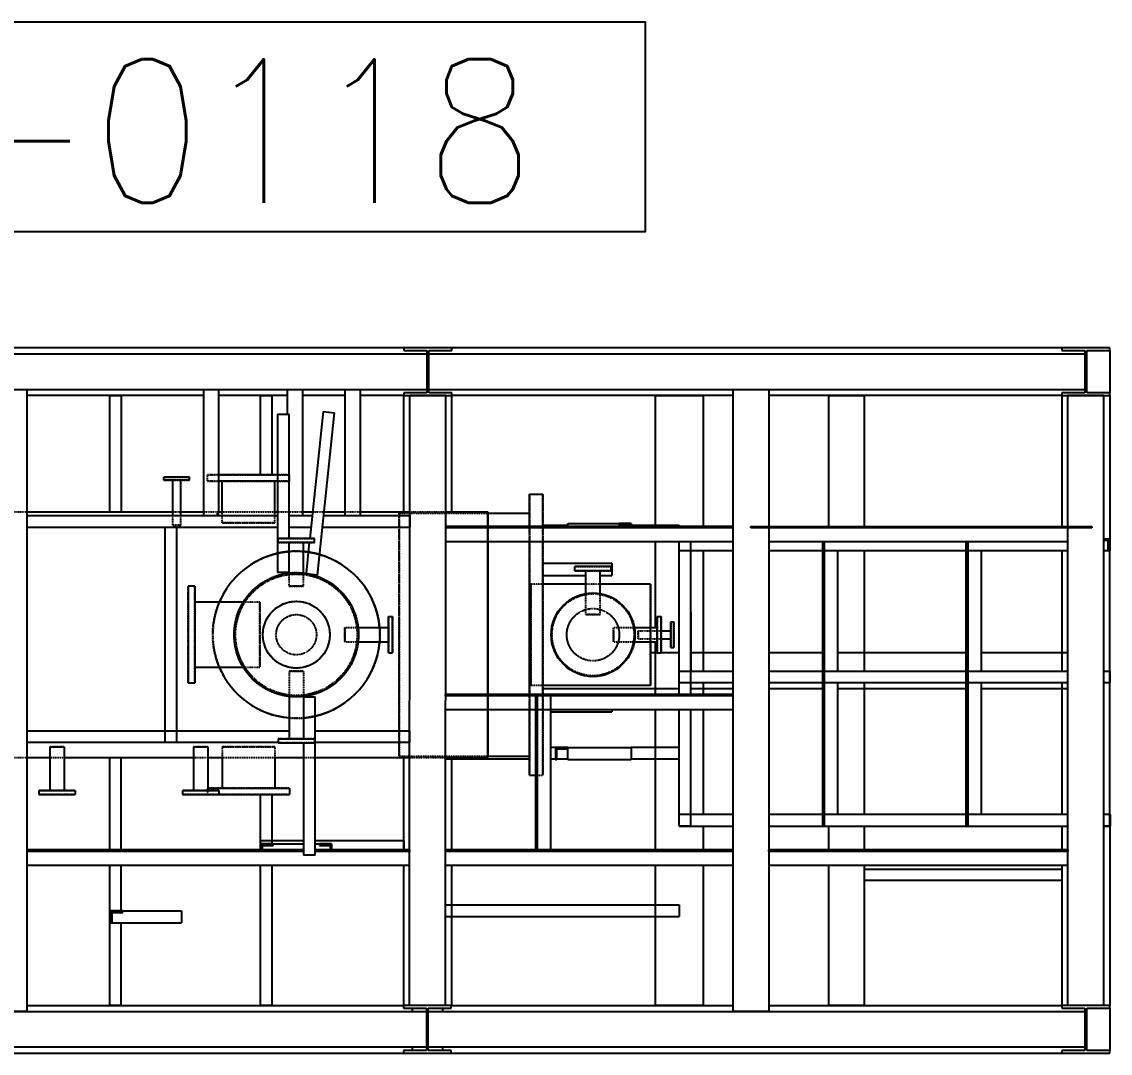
# Model space of a CAD drawing. Header units: inches. Extents: x 9 to 553326, y 5 to 186380.
# Drawn here: x 184917 to 189466, y 87870 to 92183 of the extents above; entities that cross this region are included whole.
import ezdxf

# ---------------------------------------------------------------- set-up
doc = ezdxf.new("R2010")
doc.units = ezdxf.units.IN
doc.header["$MEASUREMENT"] = 0
doc.linetypes.add('CABLEROUTEALL-EMBED 1_DWG$0$HIDDEN2', pattern=[0.1875, 0.125, -0.0625])
doc.layers.add('_Auto', color=7, linetype='Continuous')
doc.layers.add('CABLEROUTEALL-EMBED 1_DWG$0$DwgTemplate', color=7, linetype='Continuous')
doc.styles.add('HZTXT', font='txt_qlt.shx', dxfattribs={"width": 0.7, "bigfont": 'hztxt.shx'})

msp = doc.modelspace()

# ---------------------------------------------------------------- linework, layer by layer
at = {"layer": '_Auto', "color": 7, "linetype": 'Continuous'}
msp.add_lwpolyline([(182688.4, 92182.1), (187522.8, 92182.9), (187522.8, 91305), (182688.4, 91304.2)], close=True, dxfattribs=at)
at = {"layer": 'CABLEROUTEALL-EMBED 1_DWG$0$DwgTemplate', "color": 252, "linetype": 'Continuous'}
for p, q in [((181968.9, 90795.1), (189364.1, 90795.1)), ((186514.2, 90820.1), (182064.9, 90820.1)), ((186514.2, 90820.1), (186514.2, 90808.1)), ((186714.2, 90820.1), (186514.2, 90820.1)), ((186514.2, 90808.1), (186610.2, 90808.1)), ((186610.2, 90808.1), (186610.2, 90632.1)), ((186618.2, 90632.1), (186618.2, 90808.1)), ((186618.2, 90808.1), (186714.2, 90808.1)), ((189264.1, 90820.1), (186714.2, 90820.1)), ((186714.2, 90808.1), (186714.2, 90820.1)), ((189464.1, 90820.1), (189264.1, 90820.1)), ((189264.1, 90820.1), (189264.1, 90808.1)), ((189264.1, 90808.1), (189360.1, 90808.1)), ((189360.1, 90808.1), (189360.1, 90632.1)), ((189364.1, 90645.1), (189364.1, 90795.1)), ((189368.1, 90632.1), (189368.1, 90808.1)), ((189368.1, 90808.1), (189464.1, 90808.1)), ((189464.1, 90808.1), (189464.1, 90820.1)), ((189464.1, 90808.1), (189464.1, 90632.1)), ((181968.9, 90645.1), (189364.1, 90645.1)), ((184789.6, 90645.1), (184939.6, 90645.1)), ((184939.6, 88045.4), (184939.6, 90645.1)), ((185676.9, 90620.1), (184939.6, 90620.1)), ((185284.5, 90134.2), (185284.5, 90620.1)), ((185284.5, 90620.1), (185332.5, 90620.1)), ((185332.5, 90620.1), (185332.5, 90134.2)), ((185676.9, 90645.1), (185676.9, 90118.2)), ((185739.9, 90645.1), (185739.9, 90133.2)), ((186026.9, 90620.1), (185739.9, 90620.1)), ((185914.5, 90288.6), (185914.5, 90620.1)), ((185914.5, 90620.1), (185962.5, 90620.1)), ((185962.5, 90620.1), (185962.5, 90288.6)), ((186026.9, 90645.1), (186026.9, 90542.3)), ((186089.8, 90645.1), (186089.8, 90118.2)), ((186269, 90620.1), (186089.8, 90620.1)), ((186269, 90118.2), (186269, 90645.1)), ((186332, 90118.2), (186332, 90645.1)), ((186514.2, 90620.1), (186332, 90620.1)), ((186610.2, 90632.1), (186514.2, 90632.1)), ((186514.2, 90632.1), (186514.2, 90620.1)), ((186514.2, 90620.1), (186714.2, 90620.1)), ((186514.4, 90134.2), (186514.4, 90620.1)), ((186537.2, 88070.4), (186539.2, 90620.1)), ((186689.1, 90620.1), (186539.2, 90620.1)), ((186714.2, 90632.1), (186618.2, 90632.1)), ((186687.2, 88070.4), (186689.1, 90620.1)), ((186714.2, 90620.1), (186714.2, 90632.1)), ((186714.2, 90620.1), (186714.4, 90620.1)), ((187889.2, 90620.1), (186714.2, 90620.1)), ((186714.4, 90134.2), (186714.4, 90620.1)), ((187564.3, 90620.1), (187564.3, 90073.2)), ((187564.3, 90620.1), (187764.3, 90620.1)), ((187764.3, 90620.1), (187764.3, 90073.2)), ((187889.2, 90645.1), (188039.2, 90645.1)), ((187889.2, 90645.1), (187889.2, 88045.4)), ((188039.2, 90645.1), (188039.2, 88045.4)), ((189264.1, 90620.1), (188039.2, 90620.1)), ((188289.2, 90073.2), (188289.2, 90620.1)), ((188289.2, 90620.1), (188439.2, 90620.1)), ((188439.2, 90073.2), (188439.2, 90620.1)), ((189264.1, 90632.1), (189264.1, 90620.1)), ((189360.1, 90632.1), (189264.1, 90632.1)), ((189264.1, 90620.1), (189464.1, 90620.1)), ((189264.1, 90620.1), (189264.1, 90073.2)), ((189439.1, 90620.1), (189289.1, 90620.1)), ((189289.1, 88070.4), (189289.1, 90620.1)), ((189464.1, 90632.1), (189368.1, 90632.1)), ((189439.1, 88070.4), (189439.1, 90620.1)), ((189464.1, 90620.1), (189464.1, 90632.1)), ((189464.1, 90620.1), (189464.1, 90020.2)), ((185986.3, 90542.3), (185986.3, 89880.2)), ((185986.3, 90542.3), (186034.3, 90542.3)), ((186034.3, 90022.7), (186034.3, 90542.3)), ((186176, 90553.6), (186120.6, 90022.7)), ((186152.9, 89869.6), (186223.7, 90548.6)), ((186176, 90553.6), (186223.7, 90548.6)), ((185986.3, 90288.6), (185739.9, 90288.6)), ((185986.3, 90288.6), (185739.9, 90288.6)), ((185618.5, 90278.6), (185510.5, 90278.6)), ((185510.5, 90265.9), (185510.5, 90278.6)), ((185618.5, 90278.6), (185510.5, 90278.6)), ((185510.5, 90265.9), (185510.5, 90278.6)), ((185618.5, 90265.9), (185510.5, 90265.9)), ((185618.5, 90265.9), (185510.5, 90265.9)), ((185547.8, 90118.2), (185547.8, 90265.9)), ((185547.8, 90118.2), (185547.8, 90265.9)), ((185581.2, 90118.2), (185581.2, 90265.9)), ((185581.2, 90118.2), (185581.2, 90265.9)), ((185618.5, 90265.9), (185618.5, 90278.6)), ((185618.5, 90265.9), (185618.5, 90278.6)), ((185986.3, 90261.6), (185739.9, 90261.6)), ((185986.3, 90261.6), (185739.9, 90261.6)), ((185754.9, 90134.2), (185754.9, 90261.6)), ((185754.9, 90134.2), (185754.9, 90261.6)), ((185974, 90134.2), (185974, 90261.6)), ((185974, 90134.2), (185974, 90261.6)), ((187038.8, 90073.2), (187038.8, 90207.6)), ((187038.8, 90207.6), (187094.3, 90207.6)), ((187038.8, 90073.2), (187038.8, 90207.6)), ((187038.8, 90207.6), (187094.3, 90207.6)), ((187094.3, 90073.2), (187094.3, 90207.6)), ((187094.3, 90073.2), (187094.3, 90207.6)), ((184939.6, 90134.2), (185547.8, 90134.2)), ((184939.6, 90070.2), (184939.6, 90118.2)), ((184939.6, 90118.2), (185986.3, 90118.2)), ((185581.2, 90134.2), (185676.9, 90134.2)), ((185739.9, 90133.2), (185733.9, 90133.2)), ((185733.9, 90133.2), (185733.9, 90118.2)), ((185739.9, 90134.2), (185754.9, 90134.2)), ((185739.9, 90118.2), (185739.9, 90133.2)), ((185974, 90134.2), (185986.3, 90134.2)), ((186034.3, 90118.2), (186130.6, 90118.2)), ((186089.8, 90134.2), (186132.2, 90134.2)), ((186178.8, 90118.2), (186538.8, 90118.2)), ((186180.5, 90134.2), (186269, 90134.2)), ((186332, 90134.2), (186538.8, 90134.2)), ((186538.8, 90118.2), (186538.7, 90070.2)), ((186688.8, 90134.2), (186864.4, 90134.2)), ((186864.4, 90134.2), (186864.4, 90073.2)), ((186864.4, 90073.2), (186864.4, 90134.2)), ((186864.4, 90128.2), (187038.8, 90128.2)), ((186864.4, 90128.2), (187038.8, 90128.2)), ((184939.6, 90070.2), (185986.3, 90070.2)), ((185516.5, 90070.2), (185564.5, 90070.2)), ((185516.5, 89170.3), (185516.5, 90070.2)), ((185564.5, 89170.3), (185564.5, 90070.2)), ((186034.3, 90070.2), (186125.6, 90070.2)), ((186173.8, 90070.2), (186538.7, 90070.2)), ((187889.2, 90073.2), (186688.7, 90073.2)), ((186688.7, 90067.2), (186688.7, 90073.2)), ((187889.2, 90067.2), (186688.7, 90067.2)), ((187094.3, 90078.2), (187198.6, 90078.2)), ((187198.6, 90085.6), (187464.3, 90085.6)), ((187198.6, 90073.2), (187198.6, 90085.6)), ((187463.7, 90085.6), (187412.9, 90085.6)), ((187412.9, 90085.6), (187412.9, 90073.2)), ((187419.3, 90079.2), (187463.7, 90079.2)), ((187419.3, 90073.2), (187419.3, 90079.2)), ((187463.7, 90079.2), (187463.7, 90085.6)), ((187464.3, 90085.6), (187464.3, 90073.2)), ((187464.3, 90078.2), (187664.3, 90078.2)), ((187664.3, 90078.2), (187664.3, 90073.2)), ((187889.2, 90073.2), (187889.2, 90067.2)), ((187964.2, 90073.2), (189389.1, 90073.2)), ((187964.2, 90067.2), (187964.2, 90073.2)), ((189389.1, 90067.2), (187964.2, 90067.2)), ((189389.1, 90073.2), (189389.1, 90067.2)), ((186064.5, 90022.7), (185988.3, 90022.7)), ((185988.3, 90005.2), (185988.3, 90022.7)), ((186064.5, 90022.7), (185988.3, 90022.7)), ((185988.3, 90005.2), (185988.3, 90022.7)), ((186140.6, 90022.7), (186064.5, 90022.7)), ((186140.6, 90022.7), (186064.5, 90022.7)), ((186140.6, 90005.2), (186140.6, 90022.7)), ((186140.6, 90005.2), (186140.6, 90022.7)), ((189439.1, 90020.2), (189464.1, 90020.2)), ((189464.1, 90020.2), (189439.1, 90020.2)), ((189463.4, 90020.2), (189439.1, 90020.2)), ((189463.4, 90020.2), (189463.4, 89972.2)), ((189464.1, 88820.3), (189464.1, 90020.2)), ((189464.1, 89972.2), (189464.1, 90020.2)), ((186064.5, 90005.2), (185988.3, 90005.2)), ((186064.5, 90005.2), (185988.3, 90005.2)), ((186034.3, 89878.5), (186034.3, 90005.2)), ((186034.3, 89878.5), (186034.3, 90005.2)), ((186140.6, 90005.2), (186064.5, 90005.2)), ((186140.6, 90005.2), (186064.5, 90005.2)), ((186094.6, 89878.5), (186094.6, 90005.2)), ((186094.6, 89878.5), (186094.6, 90005.2)), ((186118.8, 90005.2), (186105.4, 89877)), ((186688.7, 90010.2), (187889.2, 90010.2)), ((186864.4, 90010.2), (186864.4, 89370.3)), ((186864.4, 89370.3), (186864.4, 90010.2)), ((187038.8, 89620.2), (187038.8, 90010.2)), ((187038.8, 89620.2), (187038.8, 90010.2)), ((187094.3, 89620.2), (187094.3, 90010.2)), ((187094.3, 89620.2), (187094.3, 90010.2)), ((187564.3, 90010.2), (187564.3, 89650.4)), ((187664.3, 89370.3), (187664.3, 90010.2)), ((187664.3, 89972.2), (187664.3, 90010.2)), ((187664.3, 89972.2), (187889.2, 89972.2)), ((187712.3, 90010.2), (187712.3, 89370.3)), ((187764.3, 89972.2), (187764.3, 89468.3)), ((188039.2, 90010.2), (189289.1, 90010.2)), ((188039.2, 89972.2), (189289.1, 89972.2)), ((188264.2, 88820.3), (188264.2, 90010.2)), ((188270.2, 90010.2), (188270.2, 88820.3)), ((188327.2, 89468.3), (188327.2, 89972.2)), ((188439.2, 89468.3), (188439.2, 89972.2)), ((188864.1, 88820.3), (188864.1, 90010.2)), ((188870.1, 90010.2), (188870.1, 88820.3)), ((188927.1, 89468.3), (188927.1, 89972.2)), ((189264.1, 89972.2), (189264.1, 89468.3)), ((189439.1, 90014.9), (189455.6, 90014.9)), ((189439.1, 89972.2), (189463.4, 89972.2)), ((189455.6, 90014.9), (189455.6, 89972.2)), ((189455.6, 89972.2), (189464.1, 89972.2)), ((186034.3, 89880.2), (185986.3, 89880.2)), ((187094.3, 89918.8), (187383.3, 89918.8)), ((187304.3, 89905.2), (187228.1, 89905.2)), ((187228.1, 89887.7), (187228.1, 89905.2)), ((187304.3, 89905.2), (187228.1, 89905.2)), ((187228.1, 89887.7), (187228.1, 89905.2)), ((187304.3, 89887.7), (187228.1, 89887.7)), ((187304.3, 89887.7), (187228.1, 89887.7)), ((187274.2, 89792.6), (187274.2, 89887.7)), ((187274.2, 89792.6), (187274.2, 89887.7)), ((187380.5, 89905.2), (187304.3, 89905.2)), ((187380.5, 89905.2), (187304.3, 89905.2)), ((187380.5, 89887.7), (187304.3, 89887.7)), ((187380.5, 89887.7), (187304.3, 89887.7)), ((187334.5, 89792.6), (187334.5, 89887.7)), ((187334.5, 89792.6), (187334.5, 89887.7)), ((187380.5, 89887.7), (187380.5, 89905.2)), ((187380.5, 89887.7), (187380.5, 89905.2)), ((187383.3, 89918.8), (187383.3, 89868)), ((186152.9, 89869.6), (186129.1, 89872.1)), ((187094.3, 89868), (187274.2, 89868)), ((187334.5, 89868), (187383.3, 89868)), ((185612, 89823.4), (185612, 89620.2)), ((185640.7, 89823.4), (185612, 89823.4)), ((185612, 89823.4), (185612, 89620.2)), ((185640.7, 89823.4), (185612, 89823.4)), ((185640.7, 89823.4), (185640.7, 89620.2)), ((185640.7, 89823.4), (185640.7, 89620.2)), ((187274.2, 89832.2), (187094.3, 89832.2)), ((187544.3, 89832.2), (187334.5, 89832.2)), ((187544.3, 89832.2), (187544.3, 89650.4)), ((187544.3, 89832.2), (187544.3, 89650.4)), ((185843.2, 89756.8), (185640.7, 89756.8)), ((185843.2, 89756.8), (185640.7, 89756.8)), ((187662.9, 89716), (187662.9, 89450.3)), ((187662.9, 89716), (187664.3, 89716)), ((187712.3, 89716), (187713.7, 89716)), ((187713.7, 89716), (187713.7, 89468.3)), ((186449.4, 89620.2), (186449.4, 89696.4)), ((186449.4, 89696.4), (186466.9, 89696.4)), ((186449.4, 89620.2), (186449.4, 89696.4)), ((186449.4, 89696.4), (186466.9, 89696.4)), ((186466.9, 89620.2), (186466.9, 89696.4)), ((186466.9, 89620.2), (186466.9, 89696.4)), ((187571.7, 89620.3), (187571.7, 89696.5)), ((187571.7, 89696.5), (187589.3, 89696.5)), ((187571.7, 89620.3), (187571.7, 89696.5)), ((187571.7, 89696.5), (187589.3, 89696.5)), ((187589.3, 89620.3), (187589.3, 89696.5)), ((187589.3, 89620.3), (187589.3, 89696.5)), ((187630, 89566.3), (187630, 89674.2)), ((187630, 89674.2), (187642.7, 89674.2)), ((187630, 89566.3), (187630, 89674.2)), ((187630, 89674.2), (187642.7, 89674.2)), ((187642.7, 89566.3), (187642.7, 89674.2)), ((187642.7, 89566.3), (187642.7, 89674.2)), ((185612, 89620.2), (185612, 89417.1)), ((185612, 89620.2), (185612, 89417.1)), ((185640.7, 89620.2), (185640.7, 89417.1)), ((185640.7, 89620.2), (185640.7, 89417.1)), ((186322.7, 89650.4), (186449.4, 89650.4)), ((186322.7, 89650.4), (186449.4, 89650.4)), ((186449.4, 89544.1), (186449.4, 89620.2)), ((186449.4, 89544.1), (186449.4, 89620.2)), ((186466.9, 89544.1), (186466.9, 89620.2)), ((186466.9, 89544.1), (186466.9, 89620.2)), ((187038.8, 89370.3), (187038.8, 89620.2)), ((187038.8, 89370.3), (187038.8, 89620.2)), ((187094.3, 89370.3), (187094.3, 89620.2)), ((187094.3, 89370.3), (187094.3, 89620.2)), ((187476.7, 89650.4), (187571.7, 89650.4)), ((187476.7, 89650.4), (187571.7, 89650.4)), ((187571.7, 89544.1), (187571.7, 89620.3)), ((187571.7, 89544.1), (187571.7, 89620.3)), ((187589.3, 89636.9), (187630, 89636.9)), ((187589.3, 89636.9), (187630, 89636.9)), ((187589.3, 89544.1), (187589.3, 89620.3)), ((187589.3, 89544.1), (187589.3, 89620.3)), ((186322.7, 89590.1), (186449.4, 89590.1)), ((186322.7, 89590.1), (186449.4, 89590.1)), ((187476.7, 89590.1), (187571.7, 89590.1)), ((187476.7, 89590.1), (187571.7, 89590.1)), ((187544.3, 89590.1), (187544.3, 89408.3)), ((187544.3, 89590.1), (187544.3, 89408.3)), ((187564.3, 89590.1), (187564.3, 89370.3)), ((187589.3, 89603.5), (187630, 89603.5)), ((187589.3, 89603.5), (187630, 89603.5)), ((187630, 89566.3), (187642.7, 89566.3)), ((187630, 89566.3), (187642.7, 89566.3)), ((186449.4, 89544.1), (186466.9, 89544.1)), ((186449.4, 89544.1), (186466.9, 89544.1)), ((187544.3, 89545.3), (187571.7, 89545.3)), ((187571.7, 89544.1), (187589.3, 89544.1)), ((187571.7, 89544.1), (187589.3, 89544.1)), ((187589.3, 89545.3), (187662.9, 89545.3)), ((187713.7, 89545.3), (187889.2, 89545.3)), ((188039.2, 89545.3), (188264.2, 89545.3)), ((188327.2, 89545.3), (188864.1, 89545.3)), ((188927.1, 89545.3), (189289.1, 89545.3)), ((185843.2, 89483.7), (185640.7, 89483.7)), ((185843.2, 89483.7), (185640.7, 89483.7)), ((187662.9, 89501.7), (187662.9, 89495.3)), ((187664.3, 89501.7), (187662.9, 89501.7)), ((187662.9, 89495.3), (187664.3, 89495.3)), ((187713.7, 89501.7), (187712.3, 89501.7)), ((187713.7, 89468.3), (187713.7, 89501.7)), ((187664.3, 89450.3), (187662.9, 89450.3)), ((187664.3, 89420.3), (187664.3, 89468.3)), ((187664.3, 89468.3), (187889.2, 89468.3)), ((188039.2, 89468.3), (189289.1, 89468.3)), ((189439.1, 89468.3), (189464.1, 89468.3)), ((189464.1, 89468.3), (189464.1, 89420.3)), ((185640.7, 89417.1), (185612, 89417.1)), ((185640.7, 89417.1), (185612, 89417.1)), ((187544.3, 89408.3), (187094.3, 89408.3)), ((187094.3, 89395.3), (187664.3, 89395.3)), ((187664.3, 89420.3), (187889.2, 89420.3)), ((187712.3, 89395.3), (187889.2, 89395.3)), ((187764.3, 89420.3), (187764.3, 89370.3)), ((188039.2, 89420.3), (189289.1, 89420.3)), ((188039.2, 89395.3), (188264.2, 89395.3)), ((188327.2, 88868.3), (188327.2, 89420.3)), ((188327.2, 89395.3), (188864.1, 89395.3)), ((188439.2, 88868.3), (188439.2, 89420.3)), ((188927.1, 88868.3), (188927.1, 89420.3)), ((188927.1, 89395.3), (189289.1, 89395.3)), ((189264.1, 89420.3), (189264.1, 88868.3)), ((189439.1, 89420.3), (189464.1, 89420.3)), ((186034.3, 89362), (186034.3, 89185.3)), ((186034.3, 89362), (186034.3, 89185.3)), ((186094.6, 89362), (186094.6, 89185.3)), ((186094.6, 89362), (186094.6, 89185.3)), ((186094.6, 89360.3), (186142.6, 89360.3)), ((186142.6, 88698.2), (186142.6, 89360.3)), ((186688.2, 89364.3), (186688.2, 89370.3)), ((187889.2, 89370.3), (186688.2, 89370.3)), ((187889.2, 89364.3), (186688.2, 89364.3)), ((187064.7, 88720.3), (187065, 89370.3)), ((187065, 89370.3), (187071, 89370.3)), ((187071, 89370.3), (187070.7, 88720.3)), ((187127.7, 88720.3), (187128, 89364.3)), ((187889.2, 89370.3), (187889.2, 89364.3)), ((186688.1, 89307.3), (187065, 89307.3)), ((186864.4, 89307.3), (186864.4, 89106.3)), ((186864.4, 89106.3), (186864.4, 89307.3)), ((187038.8, 89032.9), (187038.8, 89307.3)), ((187038.8, 89032.9), (187038.8, 89307.3)), ((187071, 89307.3), (187889.2, 89307.3)), ((187128, 89298.1), (187383.3, 89298.1)), ((187383.3, 89307.3), (187383.3, 89298.1)), ((187564.3, 89307.3), (187564.3, 88720.3)), ((187664.3, 88820.3), (187664.3, 89307.3)), ((187712.3, 89307.3), (187712.3, 88820.3)), ((187764.3, 89307.3), (187764.3, 88868.3)), ((184939.6, 89170.3), (184939.6, 89218.3)), ((184939.6, 89218.3), (186034.3, 89218.3)), ((186142.6, 89218.3), (186538.1, 89218.3)), ((186538.1, 89218.3), (186538.1, 89170.3)), ((185988.3, 89170.3), (184939.6, 89170.3)), ((185034.4, 89151.8), (185094.7, 89151.8)), ((185034.4, 89151.8), (185034.4, 88969.4)), ((185034.4, 89151.8), (185094.7, 89151.8)), ((185034.4, 89151.8), (185034.4, 88969.4)), ((185094.7, 89151.8), (185094.7, 88969.4)), ((185094.7, 89151.8), (185094.7, 88969.4)), ((185564.5, 89170.3), (185516.5, 89170.3)), ((185634.3, 89151.8), (185694.7, 89151.8)), ((185634.3, 89151.8), (185634.3, 88969.4)), ((185634.3, 89151.8), (185694.7, 89151.8)), ((185634.3, 89151.8), (185634.3, 88969.4)), ((185694.7, 89151.8), (185694.7, 88969.4)), ((185694.7, 89151.8), (185694.7, 88969.4)), ((185988.3, 89185.3), (186064.5, 89185.3)), ((185988.3, 89185.3), (185988.3, 89167.8)), ((185988.3, 89185.3), (186064.5, 89185.3)), ((185988.3, 89185.3), (185988.3, 89167.8)), ((185988.3, 89167.8), (186064.5, 89167.8)), ((185988.3, 89167.8), (186064.5, 89167.8)), ((186064.5, 89185.3), (186140.6, 89185.3)), ((186064.5, 89185.3), (186140.6, 89185.3)), ((186064.5, 89167.8), (186140.6, 89167.8)), ((186064.5, 89167.8), (186140.6, 89167.8)), ((186094.6, 89167.8), (186094.6, 88698.2)), ((186140.6, 89185.3), (186140.6, 89167.8)), ((186140.6, 89185.3), (186140.6, 89167.8)), ((186538.1, 89170.3), (186142.6, 89170.3)), ((184939.6, 89106.3), (185034.4, 89106.3)), ((185094.7, 89106.3), (185634.3, 89106.3)), ((185284.5, 88720.3), (185284.5, 89106.3)), ((185332.5, 88720.3), (185332.5, 89106.3)), ((185694.7, 89106.3), (185754.9, 89106.3)), ((185754.9, 89106.3), (185754.9, 88978.9)), ((185754.9, 89106.3), (185754.9, 88978.9)), ((185974, 89106.3), (186094.6, 89106.3)), ((185974, 89106.3), (185974, 88978.9)), ((185974, 89106.3), (185974, 88978.9)), ((186142.6, 89106.3), (186538, 89106.3)), ((186514.4, 88720.3), (186514.4, 89106.3)), ((186688, 89106.3), (186864.4, 89106.3)), ((186714.4, 88720.3), (186714.4, 89106.3)), ((186864.4, 89112.3), (187038.8, 89112.3)), ((186864.4, 89112.3), (187038.8, 89112.3)), ((187147.3, 89148.3), (187127.9, 89148.3)), ((187198, 89148.9), (187147.3, 89148.9)), ((187147.3, 89148.9), (187147.3, 89098.1)), ((187153.6, 89142.6), (187198, 89142.6)), ((187153.6, 89098.1), (187153.6, 89142.6)), ((187198, 89142.6), (187198, 89148.9)), ((187198.6, 89148.3), (187198, 89148.3)), ((187198.6, 89148.9), (187464.3, 89148.9)), ((187198.6, 89098.1), (187198.6, 89148.9)), ((187464.3, 89148.9), (187464.3, 89098.1)), ((187664.3, 89148.3), (187464.3, 89148.3)), ((187038.8, 89100.3), (186688, 89100.3)), ((187147.3, 89100.3), (187127.9, 89100.3)), ((187147.3, 89098.1), (187153.6, 89098.1)), ((187198.6, 89100.3), (187153.6, 89100.3)), ((187198.6, 89098.1), (187464.3, 89098.1)), ((187664.3, 89100.3), (187464.3, 89100.3)), ((187038.8, 89032.9), (187064.9, 89032.9)), ((187038.8, 89032.9), (187064.9, 89032.9)), ((184988.4, 88969.4), (185140.8, 88969.4)), ((184988.4, 88969.4), (184988.4, 88951.8)), ((184988.4, 88969.4), (185140.8, 88969.4)), ((184988.4, 88969.4), (184988.4, 88951.8)), ((185140.8, 88969.4), (185140.8, 88951.8)), ((185140.8, 88969.4), (185140.8, 88951.8)), ((185588.3, 88969.4), (185740.7, 88969.4)), ((185588.3, 88969.4), (185588.3, 88951.8)), ((185588.3, 88969.4), (185740.7, 88969.4)), ((185588.3, 88969.4), (185588.3, 88951.8)), ((185694.7, 88978.9), (186035.9, 88978.9)), ((185694.7, 88978.9), (186035.9, 88978.9)), ((185740.7, 88969.4), (185740.7, 88951.8)), ((185740.7, 88969.4), (185740.7, 88951.8)), ((186035.9, 88978.9), (186035.9, 88951.8)), ((186035.9, 88978.9), (186035.9, 88951.8)), ((184988.4, 88951.8), (185140.8, 88951.8)), ((184988.4, 88951.8), (185140.8, 88951.8)), ((185588.3, 88951.8), (185740.7, 88951.8)), ((185588.3, 88951.8), (185740.7, 88951.8)), ((185740.7, 88951.8), (186035.9, 88951.8)), ((185740.7, 88951.8), (186035.9, 88951.8)), ((185914.5, 88720.3), (185914.5, 88951.8)), ((185962.5, 88951.8), (185962.5, 88745.7)), ((187889.2, 88868.3), (187664.3, 88868.3)), ((187664.3, 88820.3), (187664.3, 88868.3)), ((189289.1, 88868.3), (188039.2, 88868.3)), ((189465.7, 88868.3), (189439.1, 88868.3)), ((189465.7, 88868.3), (189465.7, 88820.3)), ((187712.3, 88820.3), (187664.3, 88820.3)), ((187664.3, 88820.3), (187889.2, 88820.3)), ((187764.3, 88820.3), (187764.3, 88720.3)), ((188039.2, 88820.3), (189289.1, 88820.3)), ((188270.2, 88820.3), (188264.2, 88820.3)), ((188289.2, 88720.3), (188289.2, 88820.3)), ((188439.2, 88720.3), (188439.2, 88820.3)), ((188870.1, 88820.3), (188864.1, 88820.3)), ((189264.1, 88820.3), (189264.1, 88720.3)), ((189464.1, 88820.3), (189439.1, 88820.3)), ((189439.1, 88820.3), (189465.7, 88820.3)), ((189464.1, 88820.3), (189464.1, 88070.4)), ((186094.6, 88758.3), (185914.5, 88758.3)), ((185914.5, 88720.3), (185914.5, 88758.3)), ((185917, 88745.7), (186094.6, 88745.7)), ((185917, 88720.3), (185917, 88745.7)), ((185967.8, 88745.7), (185917, 88745.7)), ((185917, 88745.7), (185917, 88720.3)), ((185967.8, 88739.4), (185967.8, 88745.7)), ((186514.4, 88758.3), (186142.6, 88758.3)), ((186142.6, 88745.7), (186211.9, 88745.7)), ((186161.1, 88745.7), (186161.1, 88739.4)), ((186211.9, 88745.7), (186161.1, 88745.7)), ((186211.9, 88720.3), (186211.9, 88745.7)), ((186211.9, 88745.7), (186211.9, 88720.3)), ((186514.4, 88758.3), (186514.4, 88720.3)), ((186094.6, 88720.3), (184939.6, 88720.3)), ((184939.6, 88714.3), (184939.6, 88720.3)), ((186094.6, 88714.3), (184939.6, 88714.3)), ((185923.4, 88739.4), (185967.8, 88739.4)), ((185923.4, 88720.3), (185923.4, 88739.4)), ((186142.6, 88698.2), (186094.6, 88698.2)), ((186537.7, 88720.3), (186142.6, 88720.3)), ((186537.7, 88714.3), (186142.6, 88714.3)), ((186161.1, 88739.4), (186205.6, 88739.4)), ((186205.6, 88739.4), (186205.6, 88720.3)), ((186537.7, 88720.3), (186537.7, 88714.3)), ((187889.2, 88720.3), (186687.7, 88720.3)), ((186687.7, 88714.3), (186687.7, 88720.3)), ((187889.2, 88714.3), (186687.7, 88714.3)), ((187070.7, 88720.3), (187064.7, 88720.3)), ((187889.2, 88720.3), (187889.2, 88714.3)), ((188039.2, 88714.3), (188039.2, 88720.3)), ((189289.1, 88720.3), (188039.2, 88720.3)), ((189289.1, 88714.3), (188039.2, 88714.3)), ((189289.1, 88720.3), (189289.1, 88714.3)), ((184939.6, 88657.4), (186537.7, 88657.4)), ((185284.5, 88070.4), (185284.5, 88657.4)), ((185332.5, 88465.8), (185332.5, 88657.4)), ((185914.5, 88070.4), (185914.5, 88657.4)), ((185962.5, 88657.4), (185962.5, 88070.4)), ((186514.4, 88070.4), (186514.4, 88657.4)), ((186687.6, 88657.4), (187889.2, 88657.4)), ((186714.4, 88070.4), (186714.4, 88657.4)), ((187564.3, 88657.4), (187564.3, 88070.4)), ((187764.3, 88657.4), (187764.3, 88070.4)), ((188039.2, 88657.4), (189289.1, 88657.4)), ((188289.2, 88070.4), (188289.2, 88657.4)), ((188439.2, 88070.4), (188439.2, 88657.4)), ((189264.1, 88657.4), (189264.1, 88070.4)), ((188439.2, 88592.4), (188439.2, 88640.4)), ((188439.2, 88640.4), (189264.1, 88640.4)), ((189264.1, 88640.4), (189264.1, 88592.4)), ((189264.1, 88592.4), (188439.2, 88592.4)), ((186687.5, 88490.4), (187664.3, 88490.4)), ((187664.3, 88490.4), (187664.3, 88442.4)), ((185339.9, 88465.8), (185289.1, 88465.8)), ((185289.1, 88465.8), (185289.1, 88415)), ((185289.1, 88465.8), (185584, 88465.8)), ((185289.1, 88415), (185289.1, 88465.8)), ((185295.5, 88415), (185295.5, 88459.4)), ((185295.5, 88459.4), (185339.9, 88459.4)), ((185339.9, 88459.4), (185339.9, 88465.8)), ((185584, 88465.8), (185584, 88415)), ((186687.5, 88442.4), (187664.3, 88442.4)), ((185289.1, 88415), (185295.5, 88415)), ((185289.1, 88415), (185584, 88415)), ((185332.5, 88070.4), (185332.5, 88415)), ((184939.6, 88070.4), (186512.1, 88070.4)), ((185332.5, 88070.4), (185284.5, 88070.4)), ((185962.5, 88070.4), (185914.5, 88070.4)), ((186512.1, 88070.4), (186512.1, 88058.4)), ((186712.1, 88070.4), (186512.1, 88070.4)), ((186687.2, 88070.4), (186537.2, 88070.4)), ((186714.4, 88070.4), (186712.1, 88070.4)), ((186712.1, 88058.4), (186712.1, 88070.4)), ((186712.1, 88070.4), (187889.2, 88070.4)), ((187764.3, 88070.4), (187564.3, 88070.4)), ((188039.2, 88070.4), (189264.1, 88070.4)), ((188439.2, 88070.4), (188289.2, 88070.4)), ((189464.1, 88070.4), (189264.1, 88070.4)), ((189264.1, 88070.4), (189264.1, 88058.4)), ((189439.1, 88070.4), (189289.1, 88070.4)), ((189464.1, 88058.4), (189464.1, 88070.4)), ((181968.9, 88045.4), (189364.1, 88045.4)), ((184939.6, 88045.4), (184789.6, 88045.4)), ((186512.1, 88058.4), (186608.1, 88058.4)), ((186548.6, 88058.4), (186548.6, 88045.4)), ((186608.1, 88058.4), (186608.1, 87882.4)), ((186616.1, 88058.4), (186712.1, 88058.4)), ((186616.1, 87882.4), (186616.1, 88058.4)), ((186675.6, 88058.4), (186675.6, 88045.4)), ((188039.2, 88045.4), (187889.2, 88045.4)), ((189264.1, 88058.4), (189360.1, 88058.4)), ((189360.1, 88058.4), (189360.1, 87882.4)), ((189364.1, 88045.4), (189364.1, 87895.4)), ((189368.1, 88058.4), (189464.1, 88058.4)), ((189368.1, 87882.4), (189368.1, 88058.4)), ((189464.1, 88058.4), (189464.1, 87882.4)), ((189364.1, 87895.4), (181968.9, 87895.4)), ((186608.1, 87882.4), (186512.1, 87882.4)), ((186512.1, 87882.4), (186512.1, 87870.4)), ((186548.6, 87895.4), (186548.6, 87882.4)), ((186712.1, 87882.4), (186616.1, 87882.4)), ((186675.6, 87895.4), (186675.6, 87882.4)), ((186712.1, 87870.4), (186712.1, 87882.4)), ((189360.1, 87882.4), (189264.1, 87882.4)), ((189264.1, 87882.4), (189264.1, 87870.4)), ((189464.1, 87882.4), (189368.1, 87882.4)), ((189464.1, 87870.4), (189464.1, 87882.4)), ((182064.9, 87870.4), (186512.1, 87870.4)), ((186512.1, 87870.4), (186712.1, 87870.4)), ((186712.1, 87870.4), (189264.1, 87870.4)), ((189264.1, 87870.4), (189464.1, 87870.4))]:
    msp.add_line(p, q, dxfattribs=at)
at = {"layer": 'CABLEROUTEALL-EMBED 1_DWG$0$DwgTemplate', "color": 252, "linetype": 'CABLEROUTEALL-EMBED 1_DWG$0$HIDDEN2'}
for p, q in [((185693, 90288.6), (186035.9, 90288.6)), ((185739.9, 90288.6), (185693, 90288.6)), ((185693, 90261.6), (185693, 90288.6)), ((185693, 90288.6), (186035.9, 90288.6)), ((185739.9, 90288.6), (185693, 90288.6)), ((185693, 90261.6), (185693, 90288.6)), ((186035.9, 90288.6), (185986.3, 90288.6)), ((186035.9, 90288.6), (185986.3, 90288.6)), ((186035.9, 90261.6), (186035.9, 90288.6)), ((186035.9, 90261.6), (186035.9, 90288.6)), ((185510.5, 90278.6), (185618.5, 90278.6)), ((185510.5, 90278.6), (185618.5, 90278.6)), ((185510.5, 90265.9), (185618.5, 90265.9)), ((185510.5, 90265.9), (185618.5, 90265.9)), ((185581.2, 90265.9), (185547.8, 90265.9)), ((185581.2, 90265.9), (185547.8, 90265.9)), ((185693, 90261.6), (186035.9, 90261.6)), ((185739.9, 90261.6), (185693, 90261.6)), ((185693, 90261.6), (186035.9, 90261.6)), ((185739.9, 90261.6), (185693, 90261.6)), ((185974, 90261.6), (185754.9, 90261.6)), ((185974, 90261.6), (185754.9, 90261.6)), ((186035.9, 90261.6), (185986.3, 90261.6)), ((186035.9, 90261.6), (185986.3, 90261.6)), ((187038.8, 90207.6), (187038.8, 89032.9)), ((187038.8, 90207.6), (187038.8, 89032.9)), ((187094.3, 90207.6), (187094.3, 89032.9)), ((187094.3, 90207.6), (187094.3, 89032.9)), ((184789.6, 90134.2), (184939.6, 90134.2)), ((185547.8, 90134.2), (185581.2, 90134.2)), ((185547.8, 90078.7), (185547.8, 90118.2)), ((185547.8, 90078.7), (185547.8, 90118.2)), ((185581.2, 90078.7), (185581.2, 90118.2)), ((185581.2, 90078.7), (185581.2, 90118.2)), ((185676.9, 90134.2), (185739.9, 90134.2)), ((185754.9, 90134.2), (185974, 90134.2)), ((185754.9, 90088.7), (185754.9, 90134.2)), ((185754.9, 90088.7), (185754.9, 90134.2)), ((185974, 90088.7), (185974, 90134.2)), ((185974, 90088.7), (185974, 90134.2)), ((185986.3, 90134.2), (186089.8, 90134.2)), ((186132.2, 90134.2), (186180.5, 90134.2)), ((186269, 90134.2), (186332, 90134.2)), ((186494.4, 89620.2), (186494.4, 90128.2)), ((186494.4, 90128.2), (186494.4, 89112.3)), ((186494.4, 90128.2), (186864.4, 90128.2)), ((186494.4, 89620.2), (186494.4, 90128.2)), ((186494.4, 90128.2), (186494.4, 89112.3)), ((186494.4, 90128.2), (186864.4, 90128.2)), ((186538.8, 90134.2), (186688.8, 90134.2)), ((186864.4, 89106.3), (186864.4, 90134.2)), ((186864.4, 90134.2), (186864.4, 89106.3)), ((187038.8, 90128.2), (187038.8, 89112.3)), ((187038.8, 90128.2), (187038.8, 89112.3)), ((185547.8, 90078.7), (185581.2, 90078.7)), ((185581.2, 90078.7), (185547.8, 90078.7)), ((185547.8, 90078.7), (185581.2, 90078.7)), ((185581.2, 90078.7), (185547.8, 90078.7)), ((185754.9, 90088.7), (185974, 90088.7)), ((185974, 90088.7), (185754.9, 90088.7)), ((185754.9, 90088.7), (185974, 90088.7)), ((185974, 90088.7), (185754.9, 90088.7)), ((186864.4, 90073.2), (186864.4, 90010.2)), ((186864.4, 90010.2), (186864.4, 90073.2)), ((187038.8, 90010.2), (187038.8, 90073.2)), ((187038.8, 90010.2), (187038.8, 90073.2)), ((187094.3, 90010.2), (187094.3, 90073.2)), ((187094.3, 90010.2), (187094.3, 90073.2)), ((186140.6, 90022.7), (185988.3, 90022.7)), ((185988.3, 90022.7), (186140.6, 90022.7)), ((185988.3, 90005.2), (185988.3, 90022.7)), ((185988.3, 90022.7), (186140.6, 90022.7)), ((186064.5, 90022.7), (185988.3, 90022.7)), ((185988.3, 90022.7), (186140.6, 90022.7)), ((185988.3, 90005.2), (185988.3, 90022.7)), ((186140.6, 90022.7), (186064.5, 90022.7)), ((186140.6, 90005.2), (186140.6, 90022.7)), ((186140.6, 90005.2), (186140.6, 90022.7)), ((186140.6, 90005.2), (185988.3, 90005.2)), ((185988.3, 90005.2), (186140.6, 90005.2)), ((185988.3, 90005.2), (186140.6, 90005.2)), ((186064.5, 90005.2), (185988.3, 90005.2)), ((185988.3, 90005.2), (186140.6, 90005.2)), ((186094.6, 90005.2), (186034.3, 90005.2)), ((186094.6, 90005.2), (186034.3, 90005.2)), ((186034.3, 89872.7), (186034.3, 90005.2)), ((186094.6, 90005.2), (186034.3, 90005.2)), ((186094.6, 90005.2), (186034.3, 90005.2)), ((186034.3, 89872.7), (186034.3, 90005.2)), ((186140.6, 90005.2), (186064.5, 90005.2)), ((186094.6, 89872.7), (186094.6, 90005.2)), ((186094.6, 89872.7), (186094.6, 90005.2)), ((187228.1, 89905.2), (187380.5, 89905.2)), ((187228.1, 89905.2), (187380.5, 89905.2)), ((187228.1, 89887.7), (187380.5, 89887.7)), ((187228.1, 89887.7), (187380.5, 89887.7)), ((187334.5, 89887.7), (187274.2, 89887.7)), ((187334.5, 89887.7), (187274.2, 89887.7)), ((186034.3, 89872.7), (186034.3, 89878.5)), ((186034.3, 89872.7), (186034.3, 89878.5)), ((186064.5, 89872.7), (186034.3, 89872.7)), ((186034.3, 89872.7), (186094.6, 89872.7)), ((186034.3, 89822.7), (186034.3, 89872.7)), ((186064.5, 89872.7), (186034.3, 89872.7)), ((186034.3, 89872.7), (186094.6, 89872.7)), ((186034.3, 89822.7), (186034.3, 89872.7)), ((186094.6, 89872.7), (186064.5, 89872.7)), ((186094.6, 89872.7), (186064.5, 89872.7)), ((186094.6, 89872.7), (186094.6, 89878.5)), ((186094.6, 89872.7), (186094.6, 89878.5)), ((186094.6, 89822.7), (186094.6, 89872.7)), ((186094.6, 89822.7), (186094.6, 89872.7)), ((185612, 89823.4), (185612, 89417.1)), ((185612, 89417.1), (185612, 89823.4)), ((185640.7, 89823.4), (185612, 89823.4)), ((185612, 89417.1), (185612, 89823.4)), ((185612, 89823.4), (185612, 89620.2)), ((185640.7, 89823.4), (185612, 89823.4)), ((185612, 89417.1), (185612, 89823.4)), ((185640.7, 89417.1), (185640.7, 89823.4)), ((185640.7, 89823.4), (185640.7, 89417.1)), ((185640.7, 89417.1), (185640.7, 89823.4)), ((185640.7, 89823.4), (185640.7, 89620.2)), ((185640.7, 89417.1), (185640.7, 89823.4)), ((186064.5, 89822.7), (186034.3, 89822.7)), ((186034.3, 89822.7), (186094.6, 89822.7)), ((186064.5, 89822.7), (186034.3, 89822.7)), ((186034.3, 89822.7), (186094.6, 89822.7)), ((186094.6, 89822.7), (186064.5, 89822.7)), ((186094.6, 89822.7), (186064.5, 89822.7)), ((187044.3, 89832.2), (187044.3, 89408.3)), ((187044.3, 89408.3), (187044.3, 89832.2)), ((187044.3, 89832.2), (187044.3, 89408.3)), ((187044.3, 89408.3), (187044.3, 89832.2)), ((187094.3, 89832.2), (187044.3, 89832.2)), ((187334.5, 89832.2), (187274.2, 89832.2)), ((187274.2, 89705.2), (187274.2, 89792.6)), ((187274.2, 89705.2), (187274.2, 89792.6)), ((187334.5, 89705.2), (187334.5, 89792.6)), ((187334.5, 89705.2), (187334.5, 89792.6)), ((187544.3, 89408.3), (187544.3, 89832.2)), ((187544.3, 89408.3), (187544.3, 89832.2)), ((185640.7, 89756.8), (185640.7, 89483.7)), ((185640.7, 89756.8), (185640.7, 89483.7)), ((185912, 89756.8), (185640.7, 89756.8)), ((185640.7, 89756.8), (185640.7, 89483.7)), ((185912, 89756.8), (185640.7, 89756.8)), ((185640.7, 89756.8), (185640.7, 89483.7)), ((185912, 89756.8), (185843.2, 89756.8)), ((185912, 89756.8), (185843.2, 89756.8)), ((185912, 89483.7), (185912, 89756.8)), ((185912, 89756.8), (185912, 89620.2)), ((185912, 89756.8), (185912, 89483.7)), ((185912, 89483.7), (185912, 89756.8)), ((185912, 89756.8), (185912, 89620.2)), ((185912, 89483.7), (185912, 89756.8)), ((185912, 89756.8), (185912, 89620.2)), ((187304.3, 89705.2), (187274.2, 89705.2)), ((187274.2, 89705.2), (187334.5, 89705.2)), ((187304.3, 89705.2), (187274.2, 89705.2)), ((187274.2, 89705.2), (187334.5, 89705.2)), ((187334.5, 89705.2), (187304.3, 89705.2)), ((187334.5, 89705.2), (187304.3, 89705.2)), ((186449.4, 89696.4), (186449.4, 89544.1)), ((186449.4, 89696.4), (186449.4, 89544.1)), ((186466.9, 89696.4), (186466.9, 89544.1)), ((186466.9, 89696.4), (186466.9, 89544.1)), ((187571.7, 89696.5), (187571.7, 89544.1)), ((187571.7, 89696.5), (187571.7, 89544.1)), ((187589.3, 89696.5), (187589.3, 89544.1)), ((187589.3, 89696.5), (187589.3, 89544.1)), ((187630, 89674.2), (187630, 89566.3)), ((187630, 89674.2), (187630, 89566.3)), ((187642.7, 89674.2), (187642.7, 89566.3)), ((187642.7, 89674.2), (187642.7, 89566.3)), ((185612, 89620.2), (185612, 89417.1)), ((185640.7, 89620.2), (185640.7, 89417.1)), ((185912, 89620.2), (185912, 89483.7)), ((185912, 89620.2), (185912, 89483.7)), ((185912, 89620.2), (185912, 89483.7)), ((186266.9, 89620.2), (186266.9, 89650.4)), ((186266.9, 89650.4), (186266.9, 89590.1)), ((186266.9, 89650.4), (186322.7, 89650.4)), ((186266.9, 89620.2), (186266.9, 89650.4)), ((186266.9, 89650.4), (186266.9, 89590.1)), ((186266.9, 89650.4), (186322.7, 89650.4)), ((186266.9, 89590.1), (186266.9, 89620.2)), ((186266.9, 89590.1), (186266.9, 89620.2)), ((186449.4, 89650.4), (186449.4, 89590.1)), ((186449.4, 89650.4), (186449.4, 89590.1)), ((186494.4, 89112.3), (186494.4, 89620.2)), ((186494.4, 89112.3), (186494.4, 89620.2)), ((187389.3, 89620.3), (187389.3, 89650.4)), ((187389.3, 89650.4), (187389.3, 89590.1)), ((187389.3, 89650.4), (187476.7, 89650.4)), ((187389.3, 89620.3), (187389.3, 89650.4)), ((187389.3, 89650.4), (187389.3, 89590.1)), ((187389.3, 89650.4), (187476.7, 89650.4)), ((187389.3, 89590.1), (187389.3, 89620.3)), ((187389.3, 89590.1), (187389.3, 89620.3)), ((187492.8, 89636.9), (187492.8, 89603.5)), ((187492.8, 89603.5), (187492.8, 89636.9)), ((187492.8, 89636.9), (187589.3, 89636.9)), ((187492.8, 89636.9), (187492.8, 89603.5)), ((187492.8, 89603.5), (187492.8, 89636.9)), ((187492.8, 89636.9), (187589.3, 89636.9)), ((187544.3, 89650.4), (187544.3, 89590.1)), ((187544.3, 89650.4), (187544.3, 89590.1)), ((187571.7, 89650.4), (187571.7, 89590.1)), ((187571.7, 89650.4), (187571.7, 89590.1)), ((187630, 89603.5), (187630, 89636.9)), ((187630, 89603.5), (187630, 89636.9)), ((186266.9, 89590.1), (186322.7, 89590.1)), ((186266.9, 89590.1), (186322.7, 89590.1)), ((187389.3, 89590.1), (187476.7, 89590.1)), ((187389.3, 89590.1), (187476.7, 89590.1)), ((187492.8, 89603.5), (187589.3, 89603.5)), ((187492.8, 89603.5), (187589.3, 89603.5)), ((185912, 89483.7), (185640.7, 89483.7)), ((185912, 89483.7), (185640.7, 89483.7)), ((185912, 89483.7), (185843.2, 89483.7)), ((185912, 89483.7), (185843.2, 89483.7)), ((186094.6, 89467.8), (186034.3, 89467.8)), ((186034.3, 89467.8), (186064.5, 89467.8)), ((186034.3, 89467.8), (186034.3, 89362)), ((186094.6, 89467.8), (186034.3, 89467.8)), ((186034.3, 89467.8), (186064.5, 89467.8)), ((186034.3, 89467.8), (186034.3, 89362)), ((186064.5, 89467.8), (186094.6, 89467.8)), ((186064.5, 89467.8), (186094.6, 89467.8)), ((186094.6, 89467.8), (186094.6, 89362)), ((186094.6, 89467.8), (186094.6, 89362)), ((185640.7, 89417.1), (185612, 89417.1)), ((185640.7, 89417.1), (185612, 89417.1)), ((187094.3, 89408.3), (187044.3, 89408.3)), ((186864.4, 89370.3), (186864.4, 89307.3)), ((186864.4, 89307.3), (186864.4, 89370.3)), ((187038.8, 89307.3), (187038.8, 89370.3)), ((187038.8, 89307.3), (187038.8, 89370.3)), ((187094.3, 89032.9), (187094.3, 89370.3)), ((187094.3, 89032.9), (187094.3, 89370.3)), ((185094.7, 89151.8), (185034.4, 89151.8)), ((185094.7, 89151.8), (185034.4, 89151.8)), ((185694.7, 89151.8), (185634.3, 89151.8)), ((185694.7, 89151.8), (185634.3, 89151.8)), ((185754.9, 89151.8), (185974, 89151.8)), ((185974, 89151.8), (185754.9, 89151.8)), ((185754.9, 89151.8), (185754.9, 89106.3)), ((185754.9, 89151.8), (185974, 89151.8)), ((185974, 89151.8), (185754.9, 89151.8)), ((185754.9, 89151.8), (185754.9, 89106.3)), ((185974, 89151.8), (185974, 89106.3)), ((185974, 89151.8), (185974, 89106.3)), ((186140.6, 89185.3), (185988.3, 89185.3)), ((186140.6, 89185.3), (185988.3, 89185.3)), ((186140.6, 89167.8), (185988.3, 89167.8)), ((186140.6, 89167.8), (185988.3, 89167.8)), ((186094.6, 89185.3), (186034.3, 89185.3)), ((186094.6, 89185.3), (186034.3, 89185.3)), ((184789.6, 89106.3), (184939.6, 89106.3)), ((185034.4, 89106.3), (185094.7, 89106.3)), ((185634.3, 89106.3), (185694.7, 89106.3)), ((185754.9, 89106.3), (185974, 89106.3)), ((186094.6, 89106.3), (186142.6, 89106.3)), ((186494.4, 89112.3), (186864.4, 89112.3)), ((186494.4, 89112.3), (186864.4, 89112.3)), ((186538, 89106.3), (186688, 89106.3)), ((187064.9, 89032.9), (187094.3, 89032.9)), ((187064.9, 89032.9), (187094.3, 89032.9)), ((185140.8, 88969.4), (184988.4, 88969.4)), ((185140.8, 88969.4), (184988.4, 88969.4)), ((185034.4, 88969.4), (185094.7, 88969.4)), ((185034.4, 88969.4), (185094.7, 88969.4)), ((185740.7, 88969.4), (185588.3, 88969.4)), ((185740.7, 88969.4), (185588.3, 88969.4)), ((185634.3, 88969.4), (185694.7, 88969.4)), ((185634.3, 88969.4), (185694.7, 88969.4)), ((185693, 88978.9), (185694.7, 88978.9)), ((186035.9, 88978.9), (185693, 88978.9)), ((185693, 88978.9), (185693, 88951.8)), ((185693, 88978.9), (185694.7, 88978.9)), ((186035.9, 88978.9), (185693, 88978.9)), ((185693, 88978.9), (185693, 88951.8)), ((185754.9, 88978.9), (185974, 88978.9)), ((185754.9, 88978.9), (185974, 88978.9)), ((185140.8, 88951.8), (184988.4, 88951.8)), ((185140.8, 88951.8), (184988.4, 88951.8)), ((185740.7, 88951.8), (185588.3, 88951.8)), ((185740.7, 88951.8), (185588.3, 88951.8)), ((185693, 88951.8), (185740.7, 88951.8)), ((186035.9, 88951.8), (185693, 88951.8)), ((185693, 88951.8), (185740.7, 88951.8)), ((186035.9, 88951.8), (185693, 88951.8))]:
    msp.add_line(p, q, dxfattribs=at)
for centre, radius in [((186064.5, 89620.2), 349.2), ((186064.5, 89620.2), 349.2), ((186064.5, 89620.2), 349.2), ((186064.5, 89620.2), 349.2), ((186064.5, 89620.2), 349.2), ((186064.5, 89620.2), 349.2), ((186064.5, 89620.2), 260), ((186064.5, 89620.2), 260), ((186064.5, 89620.2), 254), ((186064.5, 89620.2), 254), ((186064.5, 89620.2), 254), ((186064.5, 89620.2), 254), ((186064.5, 89620.2), 254), ((186064.5, 89620.2), 254), ((186064.5, 89620.2), 254), ((186064.5, 89620.2), 254), ((187304.3, 89620.2), 171.4), ((187304.3, 89620.2), 171.4), ((187304.3, 89620.2), 171.4), ((187304.3, 89620.2), 171.4), ((187304.3, 89620.2), 171.4), ((187304.3, 89620.2), 171.4), ((187304.3, 89620.2), 171.4), ((187304.3, 89620.2), 171.4), ((186064.5, 89620.2), 139.7), ((186064.5, 89620.2), 139.7), ((186064.5, 89620.2), 84.1), ((186064.5, 89620.2), 84.1), ((186064.5, 89620.2), 84.1), ((186064.5, 89620.2), 84.1), ((187304.3, 89620.2), 109.5), ((187304.3, 89620.2), 109.5), ((187304.3, 89620.2), 109.5), ((187304.3, 89620.3), 109.5), ((187304.3, 89620.3), 109.5), ((187304.3, 89620.2), 109.5), ((187304.3, 89620.2), 109.5), ((187304.3, 89620.2), 109.5), ((187304.3, 89620.3), 109.5), ((187304.3, 89620.3), 109.5), ((187304.3, 89620.2), 109.5), ((187304.3, 89620.2), 109.5)]:
    msp.add_circle(centre, radius, dxfattribs=at)
at = {"layer": 'CABLEROUTEALL-EMBED 1_DWG$0$DwgTemplate', "color": 252, "linetype": 'Continuous'}
for centre, radius in [((186064.5, 89620.2), 260), ((186064.5, 89620.2), 260), ((187304.3, 89620.3), 175), ((187304.3, 89620.3), 175), ((186064.5, 89620.2), 139.7), ((186064.5, 89620.2), 139.7)]:
    msp.add_circle(centre, radius, dxfattribs=at)
at = {"layer": 'CABLEROUTEALL-EMBED 1_DWG$0$DwgTemplate', "color": 252, "linetype": 'CABLEROUTEALL-EMBED 1_DWG$0$HIDDEN2'}
for start, end in [(85.0456, 102.9324), (85.0456, 94.9544), (94.9544, 102.9324), (73.7986, 81.7271), (73.7986, 81.7271), (156.9889, 203.0111), (156.9889, 203.0111), (0, 4.9544), (0, 4.9544), (355.0456, 0), (355.0456, 0), (265.0456, 282.9324), (265.0456, 274.9544), (274.9544, 282.9324)]:
    msp.add_arc((186064.5, 89620.2), 349.2, start, end, dxfattribs=at)
at = {"layer": 'CABLEROUTEALL-EMBED 1_DWG$0$DwgTemplate', "color": 252, "linetype": 'Continuous'}
for start, end in [(102.9324, 156.9889), (102.9324, 156.9889), (81.7271, 85.0456), (81.7271, 85.0456), (4.9544, 73.7986), (4.9544, 73.7986), (282.9324, 355.0456), (282.9324, 355.0456), (203.0111, 265.0456), (203.0111, 265.0456)]:
    msp.add_arc((186064.5, 89620.2), 349.2, start, end, dxfattribs=at)

# ---------------------------------------------------------------- texts
at = {"layer": '_Auto', "color": 7, "style": 'HZTXT', "width": 0.9}
msp.add_text('02-L-0118', height=599.93, dxfattribs=at).set_placement((182688.4, 91426.1))

doc.saveas('drawing.dxf')
